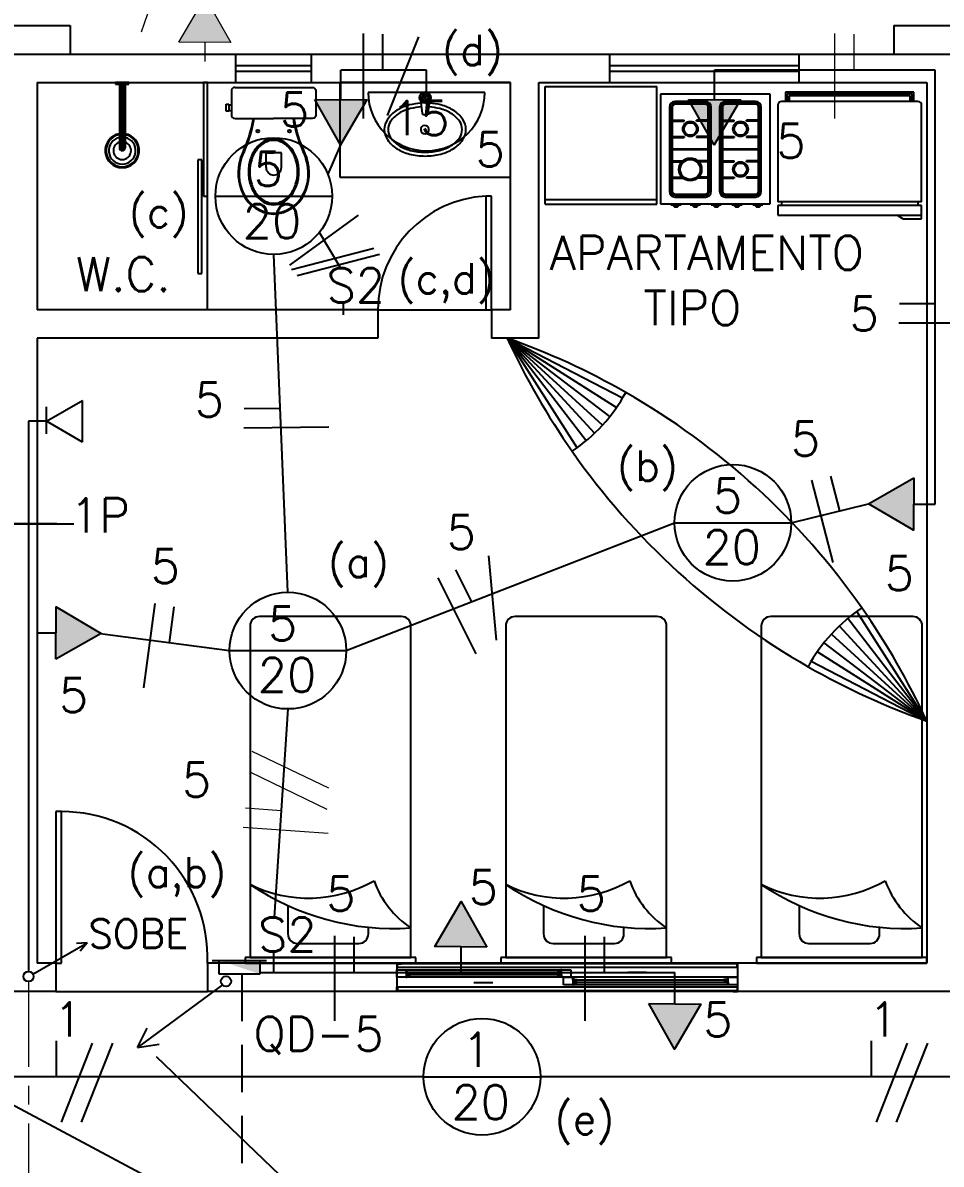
# Model space of a CAD drawing. Extents: x 1.6 to 100.8, y -3.3 to 55.9.
# Drawn here: x 66.76 to 71.61, y 43.85 to 49.87 of the extents above; entities that cross this region are included whole.
import ezdxf

# ---------------------------------------------------------------- set-up
doc = ezdxf.new("R2010")
doc.units = 0
doc.header["$MEASUREMENT"] = 0
doc.linetypes.add('CENTER2', pattern=[1.125, 0.75, -0.125, 0.125, -0.125])
doc.linetypes.add('HIDDEN', pattern=[0.375, 0.25, -0.125])
doc.layers.get('0').update_dxf_attribs({"linetype": 'CONTINUOUS'})
for name, color, linetype in [('2-MATERIAIS', 2, 'CONTINUOUS'), ('FIACAO', 6, 'CONTINUOUS'), ('QUADROS', 30, 'CONTINUOUS'), ('Texto', 2, 'CONTINUOUS'), ('Tub_Eletr_parede', 3, 'CONTINUOUS'), ('Tub_Eletr_piso', 3, 'HIDDEN'), ('Tub_Tel_parede', 230, 'CONTINUOUS'), ('Tub_Tel_piso', 230, 'HIDDEN')]:
    doc.layers.add(name, color=color, linetype=linetype)
doc.styles.add('ROMANS', font='romans.shx')
doc.styles.add('TXT_TEXTO', font='ROMANS.shx')

# ---------------------------------------------------------------- blocks, each defined once
blk = doc.blocks.new('QF')
at = {"layer": 'QUADROS'}
for p, q in [((0.05, 0.2), (0.05, -0.2)), ((-0.05, -0.15), (-0.05, 0.15)), ((-0.05, 0.15), (0.05, 0.15)), ((0.05, -0.15), (-0.05, -0.15))]:
    blk.add_line(p, q, dxfattribs=at)
blk.add_solid([(-0.05, -0.15), (0.05, 0.15), (0.05, -0.15)], dxfattribs=at)

msp = doc.modelspace()

# ---------------------------------------------------------------- linework, layer by layer
at = {"color": 8, "linetype": 'Continuous', "ltscale": 0.5}
for p, q in [((66.5061, 49.8569), (67.0061, 49.8569)), ((67.0061, 49.8569), (67.0061, 49.7069)), ((71.3561, 49.8569), (71.8561, 49.8569)), ((71.3561, 49.8569), (71.3561, 49.7069)), ((65.6311, 49.7069), (67.8811, 49.7069)), ((67.8811, 49.7069), (68.2811, 49.7069)), ((67.8811, 49.5569), (67.8811, 49.7069)), ((68.2811, 49.7069), (69.8564, 49.7069)), ((68.2811, 49.5569), (68.2811, 49.7069)), ((69.8564, 49.7069), (70.8564, 49.7069)), ((69.8564, 49.5569), (69.8564, 49.7069)), ((70.8564, 49.7069), (72.2061, 49.7069)), ((70.8564, 49.5569), (70.8564, 49.7069)), ((67.8811, 49.6469), (68.2811, 49.6469)), ((67.8811, 49.6169), (68.2811, 49.6169)), ((69.8564, 49.6469), (70.8564, 49.6469)), ((69.8564, 49.6169), (70.8564, 49.6169)), ((66.8311, 49.5569), (67.8811, 49.5569)), ((66.8311, 49.5569), (66.8311, 48.3569)), ((67.3161, 49.5569), (67.2461, 49.5569)), ((67.2461, 49.5569), (67.2461, 49.5469)), ((67.2461, 49.5469), (67.3161, 49.5469)), ((67.2475, 49.5469), (67.2475, 49.5569)), ((67.2501, 49.5469), (67.2501, 49.5569)), ((67.2545, 49.5469), (67.2545, 49.5569)), ((67.2615, 49.5469), (67.2615, 49.5569)), ((67.2661, 49.5469), (67.2661, 49.2119)), ((67.2668, 49.5469), (67.2668, 49.2073)), ((67.2684, 49.5469), (67.2684, 49.204)), ((67.2715, 49.5469), (67.2715, 49.2004)), ((67.2725, 49.5469), (67.2725, 49.5569)), ((67.2767, 49.5469), (67.2767, 49.1976)), ((67.2855, 49.5469), (67.2855, 49.1976)), ((67.2897, 49.5469), (67.2897, 49.5569)), ((67.2907, 49.5469), (67.2907, 49.2004)), ((67.2938, 49.5469), (67.2938, 49.204)), ((67.2954, 49.5469), (67.2954, 49.2073)), ((67.2961, 49.5469), (67.2961, 49.2119)), ((67.3007, 49.5469), (67.3007, 49.5569)), ((67.3077, 49.5469), (67.3077, 49.5569)), ((67.3121, 49.5469), (67.3121, 49.5569)), ((67.3147, 49.5469), (67.3147, 49.5569)), ((67.3161, 49.5469), (67.3161, 49.5569)), ((67.7311, 49.5569), (67.7111, 49.5569)), ((67.7111, 49.5569), (67.7111, 48.9569)), ((67.7311, 48.3569), (67.7311, 49.5569)), ((67.7311, 48.9569), (67.7311, 49.5569)), ((67.8811, 49.5569), (68.2811, 49.5569)), ((68.2811, 49.5569), (69.3311, 49.5569)), ((69.3311, 49.5569), (68.4311, 49.5569)), ((68.4311, 49.5569), (68.4311, 49.0569)), ((69.3311, 48.3569), (69.3311, 49.5569)), ((69.3311, 49.0569), (69.3311, 49.5569)), ((69.4811, 49.5569), (69.8564, 49.5569)), ((69.4811, 48.2069), (69.4811, 49.5569)), ((69.5139, 48.9149), (69.5139, 49.5361)), ((69.5139, 49.5361), (70.1039, 49.5361)), ((69.8564, 49.5569), (70.8564, 49.5569)), ((70.1039, 48.9149), (70.1039, 49.5361)), ((70.8564, 49.5569), (71.5311, 49.5569)), ((71.5311, 49.5569), (71.5311, 44.9069)), ((67.8588, 49.5186), (67.8574, 49.5107)), ((67.8574, 49.5107), (67.8574, 49.3869)), ((67.8631, 49.525), (67.8588, 49.5186)), ((67.8696, 49.5293), (67.8631, 49.525)), ((67.8774, 49.5307), (67.8696, 49.5293)), ((67.8774, 49.5307), (68.2848, 49.5307)), ((67.8774, 49.5307), (67.8774, 49.5307)), ((68.2848, 49.5307), (68.2848, 49.5307)), ((68.2848, 49.5307), (68.2926, 49.5293)), ((68.2926, 49.5293), (68.2984, 49.525)), ((68.2984, 49.525), (68.3027, 49.5186)), ((68.3027, 49.5186), (68.3041, 49.5107)), ((68.3041, 49.5107), (68.3041, 49.3869)), ((70.1236, 49.4952, 0.4), (70.1236, 48.9152, 0.4)), ((70.7036, 49.4952, 0.4), (70.1236, 49.4952, 0.4)), ((70.7036, 48.9152, 0.4), (70.7036, 49.4952, 0.4)), ((71.4619, 49.5051, -0.1), (70.7841, 49.5051, -0.1)), ((70.7841, 49.5051, -0.1), (70.7841, 49.4562, -0.1)), ((71.453, 49.4962, -0.1), (70.793, 49.4962, -0.1)), ((70.793, 49.4962, -0.1), (70.793, 49.4562, -0.1)), ((71.4429, 49.4861, -0.1), (70.8031, 49.4861, -0.1)), ((70.8031, 49.4861, -0.1), (70.8031, 49.4562, -0.1)), ((71.4429, 49.4562, -0.1), (71.4429, 49.4861, -0.1)), ((71.453, 49.4562, -0.1), (71.453, 49.4962, -0.1)), ((71.4619, 49.4562, -0.1), (71.4619, 49.5051, -0.1)), ((67.8295, 49.4234), (67.8295, 49.4413)), ((67.8295, 49.4413), (67.8445, 49.4413)), ((67.8295, 49.4055), (67.8295, 49.4234)), ((67.8445, 49.4413), (67.8445, 49.4384)), ((67.8445, 49.4384), (67.8445, 49.4083)), ((67.8445, 49.4384), (67.8574, 49.4384)), ((68.8558, 49.4608), (68.8655, 49.3942)), ((68.8968, 49.3944), (68.9052, 49.459)), ((70.1711, 49.4269, 0.4), (70.1711, 48.9819, 0.4)), ((70.1811, 49.4269, 0.4), (70.1811, 48.9819, 0.4)), ((70.1861, 49.4269, 0.4), (70.1861, 48.9819, 0.4)), ((70.3611, 49.4569, 0.4), (70.2011, 49.4569, 0.4)), ((70.3611, 49.4469, 0.4), (70.2011, 49.4469, 0.4)), ((70.3611, 49.4419, 0.4), (70.2011, 49.4419, 0.4)), ((70.3761, 48.9819, 0.4), (70.3761, 49.4269, 0.4)), ((70.3811, 48.9819, 0.4), (70.3811, 49.4269, 0.4)), ((70.3911, 48.9819, 0.4), (70.3911, 49.4269, 0.4)), ((70.4361, 49.4269, 0.4), (70.4361, 48.9819, 0.4)), ((70.4461, 49.4269, 0.4), (70.4461, 48.9819, 0.4)), ((70.4511, 49.4269, 0.4), (70.4511, 48.9819, 0.4)), ((70.6261, 49.4569, 0.4), (70.4661, 49.4569, 0.4)), ((70.6261, 49.4469, 0.4), (70.4661, 49.4469, 0.4)), ((70.6261, 49.4419, 0.4), (70.4661, 49.4419, 0.4)), ((70.6411, 48.9819, 0.4), (70.6411, 49.4269, 0.4)), ((70.6461, 48.9819, 0.4), (70.6461, 49.4269, 0.4)), ((70.6561, 48.9819, 0.4), (70.6561, 49.4269, 0.4)), ((70.743, 49.4362), (70.743, 48.9262)), ((71.483, 49.4562), (70.763, 49.4562)), ((71.503, 48.9262), (71.503, 49.4362)), ((67.8445, 49.4055), (67.8295, 49.4055)), ((67.8445, 49.4055), (67.8445, 49.4083)), ((67.8445, 49.4083), (67.8574, 49.4083)), ((67.8574, 49.3869), (67.8574, 49.3869)), ((67.8574, 49.3869), (67.8588, 49.379)), ((67.8588, 49.379), (67.8631, 49.3725)), ((67.8631, 49.3725), (67.8696, 49.3683)), ((67.8696, 49.3683), (67.8774, 49.3668)), ((67.8774, 49.3668), (68.0807, 49.3668)), ((67.9784, 49.3661), (67.9786, 49.3668)), ((67.9784, 49.3661), (67.9784, 49.3661)), ((68.2848, 49.3668), (68.0807, 49.3668)), ((68.1831, 49.3661), (68.1829, 49.3668)), ((68.1831, 49.3661), (68.1831, 49.3661)), ((68.2926, 49.3683), (68.2848, 49.3668)), ((68.2984, 49.3725), (68.2926, 49.3683)), ((68.3027, 49.379), (68.2984, 49.3725)), ((68.3041, 49.3869), (68.3027, 49.379)), ((68.3041, 49.3869), (68.3041, 49.3869)), ((68.8734, 49.387), (68.8888, 49.3869)), ((70.1861, 49.3569, 0.4), (70.2487, 49.3569, 0.4)), ((70.2487, 49.3519, 0.4), (70.2487, 49.3569, 0.4)), ((70.3134, 49.3519, 0.4), (70.3134, 49.3569, 0.4)), ((70.3761, 49.3569, 0.4), (70.3134, 49.3569, 0.4)), ((70.4511, 49.3569, 0.4), (70.5137, 49.3569, 0.4)), ((70.5137, 49.3519, 0.4), (70.5137, 49.3569, 0.4)), ((70.5784, 49.3519, 0.4), (70.5784, 49.3569, 0.4)), ((70.6411, 49.3569, 0.4), (70.5784, 49.3569, 0.4)), ((70.1861, 49.3519, 0.4), (70.2487, 49.3519, 0.4)), ((70.3761, 49.3519, 0.4), (70.3134, 49.3519, 0.4)), ((70.4511, 49.3519, 0.4), (70.5137, 49.3519, 0.4)), ((70.6411, 49.3519, 0.4), (70.5784, 49.3519, 0.4)), ((70.1861, 49.2705, 0.4), (70.2487, 49.2705, 0.4)), ((70.1861, 49.2655, 0.4), (70.2487, 49.2655, 0.4)), ((70.2487, 49.2705, 0.4), (70.2487, 49.2655, 0.4)), ((70.3761, 49.2705, 0.4), (70.3134, 49.2705, 0.4)), ((70.3134, 49.2705, 0.4), (70.3134, 49.2655, 0.4)), ((70.3761, 49.2655, 0.4), (70.3134, 49.2655, 0.4)), ((70.4511, 49.2705, 0.4), (70.5137, 49.2705, 0.4)), ((70.4511, 49.2655, 0.4), (70.5137, 49.2655, 0.4)), ((70.5137, 49.2705, 0.4), (70.5137, 49.2655, 0.4)), ((70.5784, 49.2705, 0.4), (70.5784, 49.2655, 0.4)), ((70.6411, 49.2705, 0.4), (70.5784, 49.2705, 0.4)), ((70.6411, 49.2655, 0.4), (70.5784, 49.2655, 0.4)), ((68.0407, 49.1084), (68.0407, 49.1857)), ((68.0407, 49.1857), (68.0815, 49.1857)), ((68.1215, 49.1857), (68.0807, 49.1857)), ((68.1215, 49.1084), (68.1215, 49.1857)), ((70.1861, 49.2069, 0.4), (70.3761, 49.2069, 0.4)), ((70.1861, 49.2019, 0.4), (70.3761, 49.2019, 0.4)), ((70.4511, 49.2069, 0.4), (70.6411, 49.2069, 0.4)), ((70.4511, 49.2019, 0.4), (70.6411, 49.2019, 0.4)), ((67.7011, 49.1481), (67.6811, 49.1481)), ((67.6811, 49.1481), (67.6811, 48.5481)), ((67.7011, 48.5481), (67.7011, 49.1481)), ((70.1861, 49.1434, 0.4), (70.2487, 49.1434, 0.4)), ((70.1861, 49.1384, 0.4), (70.2487, 49.1384, 0.4)), ((70.2487, 49.1384, 0.4), (70.2487, 49.1434, 0.4)), ((70.3134, 49.1384, 0.4), (70.3134, 49.1434, 0.4)), ((70.3761, 49.1434, 0.4), (70.3134, 49.1434, 0.4)), ((70.3761, 49.1384, 0.4), (70.3134, 49.1384, 0.4)), ((70.4511, 49.1434, 0.4), (70.5137, 49.1434, 0.4)), ((70.4511, 49.1384, 0.4), (70.5137, 49.1384, 0.4)), ((70.5137, 49.1384, 0.4), (70.5137, 49.1434, 0.4)), ((70.5784, 49.1384, 0.4), (70.5784, 49.1434, 0.4)), ((70.6411, 49.1434, 0.4), (70.5784, 49.1434, 0.4)), ((70.6411, 49.1384, 0.4), (70.5784, 49.1384, 0.4)), ((68.4311, 49.0569), (69.3311, 49.0569)), ((70.1861, 49.0569, 0.4), (70.2487, 49.0569, 0.4)), ((70.2487, 49.0569, 0.4), (70.2487, 49.0519, 0.4)), ((70.3761, 49.0569, 0.4), (70.3134, 49.0569, 0.4)), ((70.3134, 49.0569, 0.4), (70.3134, 49.0519, 0.4)), ((70.4511, 49.0569, 0.4), (70.5137, 49.0569, 0.4)), ((70.5137, 49.0569, 0.4), (70.5137, 49.0519, 0.4)), ((70.5784, 49.0569, 0.4), (70.5784, 49.0519, 0.4)), ((70.6411, 49.0569, 0.4), (70.5784, 49.0569, 0.4)), ((70.1861, 49.0519, 0.4), (70.2487, 49.0519, 0.4)), ((70.3761, 49.0519, 0.4), (70.3134, 49.0519, 0.4)), ((70.4511, 49.0519, 0.4), (70.5137, 49.0519, 0.4)), ((70.6411, 49.0519, 0.4), (70.5784, 49.0519, 0.4)), ((67.7111, 48.9569), (67.7311, 48.9569)), ((69.2311, 48.9569), (69.2011, 48.9569)), ((69.2011, 48.9569), (69.2011, 48.3569)), ((69.2311, 48.3569), (69.2311, 48.9569)), ((69.5139, 48.9387), (70.1039, 48.9387)), ((70.2011, 48.9669, 0.4), (70.3611, 48.9669, 0.4)), ((70.2011, 48.9619, 0.4), (70.3611, 48.9619, 0.4)), ((70.2011, 48.9519, 0.4), (70.3611, 48.9519, 0.4)), ((70.4661, 48.9669, 0.4), (70.6261, 48.9669, 0.4)), ((70.4661, 48.9619, 0.4), (70.6261, 48.9619, 0.4)), ((70.4661, 48.9519, 0.4), (70.6261, 48.9519, 0.4)), ((69.5139, 48.9149), (70.1039, 48.9149)), ((70.1236, 48.9152, 0.4), (70.7036, 48.9152, 0.4)), ((70.1784, 48.911, 0.4), (70.2322, 48.911, 0.4)), ((70.1888, 48.9088, 0.4), (70.1977, 48.8999, 0.4)), ((70.2219, 48.9088, 0.4), (70.1888, 48.9088, 0.4)), ((70.1977, 48.8999, 0.4), (70.2132, 48.8999, 0.4)), ((70.2132, 48.8999, 0.4), (70.2219, 48.9088, 0.4)), ((70.2811, 48.911, 0.4), (70.335, 48.911, 0.4)), ((70.2915, 48.9088, 0.4), (70.3005, 48.8999, 0.4)), ((70.3246, 48.9088, 0.4), (70.2915, 48.9088, 0.4)), ((70.3005, 48.8999, 0.4), (70.3159, 48.8999, 0.4)), ((70.3159, 48.8999, 0.4), (70.3246, 48.9088, 0.4)), ((70.3911, 48.911, 0.4), (70.445, 48.911, 0.4)), ((70.4015, 48.9088, 0.4), (70.4105, 48.8999, 0.4)), ((70.4346, 48.9088, 0.4), (70.4015, 48.9088, 0.4)), ((70.4105, 48.8999, 0.4), (70.4259, 48.8999, 0.4)), ((70.4259, 48.8999, 0.4), (70.4346, 48.9088, 0.4)), ((70.5011, 48.911, 0.4), (70.555, 48.911, 0.4)), ((70.5115, 48.9088, 0.4), (70.5205, 48.8999, 0.4)), ((70.5446, 48.9088, 0.4), (70.5115, 48.9088, 0.4)), ((70.5205, 48.8999, 0.4), (70.5359, 48.8999, 0.4)), ((70.5359, 48.8999, 0.4), (70.5446, 48.9088, 0.4)), ((70.6111, 48.911, 0.4), (70.665, 48.911, 0.4)), ((70.6215, 48.9088, 0.4), (70.6305, 48.8999, 0.4)), ((70.6546, 48.9088, 0.4), (70.6215, 48.9088, 0.4)), ((70.6305, 48.8999, 0.4), (70.6459, 48.8999, 0.4)), ((70.6459, 48.8999, 0.4), (70.6546, 48.9088, 0.4)), ((71.503, 48.9262), (70.743, 48.9262)), ((71.503, 48.9062), (70.743, 48.9062)), ((70.743, 48.9062), (70.743, 48.8562)), ((70.763, 48.9262), (70.763, 48.9062)), ((71.483, 48.9262), (71.483, 48.9062)), ((71.503, 48.8362), (71.503, 48.9062)), ((70.743, 48.8562), (71.503, 48.8562)), ((71.403, 48.8362), (71.373, 48.8562)), ((71.403, 48.8362), (71.503, 48.8362)), ((67.6811, 48.5481), (67.7011, 48.5481)), ((68.6311, 48.3569), (66.8311, 48.3569)), ((68.6311, 48.3569), (69.2311, 48.3569)), ((68.6311, 48.3569), (68.6311, 48.2069)), ((69.2011, 48.3569), (69.2311, 48.3569)), ((69.3311, 48.3569), (69.2311, 48.3569)), ((69.2311, 48.3569), (69.2311, 48.2069)), ((66.8311, 48.2069), (66.8311, 44.9069)), ((68.6311, 48.2069), (66.8311, 48.2069)), ((69.4811, 48.2069), (69.2311, 48.2069)), ((69.8174, 47.7475), (69.3138, 48.2069)), ((69.856, 47.7927), (69.3138, 48.2069)), ((69.3138, 48.2069), (69.7755, 47.7053)), ((69.7315, 47.6651), (69.3138, 48.2069)), ((69.3138, 48.2069), (69.891, 47.841)), ((69.6843, 47.6282), (69.3138, 48.2069)), ((69.3138, 48.2069), (69.9236, 47.8912)), ((71.5301, 46.185), (71.1599, 46.7633)), ((68.7561, 46.7369), (68.0061, 46.7369)), ((70.1061, 46.7369), (69.3561, 46.7369)), ((71.4561, 46.7369), (70.7061, 46.7369)), ((71.5301, 46.185), (71.1129, 46.7262)), ((67.9561, 46.6869), (67.9561, 44.9369)), ((68.8061, 44.9369), (68.8061, 46.6869)), ((69.3061, 46.6869), (69.3061, 44.9369)), ((70.1561, 44.9369), (70.1561, 46.6869)), ((70.6561, 46.6869), (70.6561, 44.9369)), ((71.0265, 46.6444), (71.5301, 46.185)), ((71.068, 46.687), (71.5301, 46.185)), ((71.5061, 44.9369), (71.5061, 46.6869)), ((71.5301, 46.185), (70.9884, 46.5988)), ((70.9523, 46.5513), (71.5301, 46.185)), ((70.92, 46.5009), (71.5301, 46.185)), ((66.9611, 45.7069), (66.9311, 45.7069)), ((66.9311, 45.7069), (66.9311, 44.9069)), ((66.9611, 44.9069), (66.9611, 45.7069)), ((68.1561, 45.2039), (68.1561, 45.0608)), ((69.5061, 45.2039), (69.5061, 45.0608)), ((70.8561, 45.2039), (70.8561, 45.0608)), ((68.5809, 45.0608), (68.5809, 45.0962)), ((69.9309, 45.0608), (69.9309, 45.0962)), ((71.2809, 45.0608), (71.2809, 45.0962)), ((68.2061, 45.0108), (68.5309, 45.0108)), ((69.5561, 45.0108), (69.8809, 45.0108)), ((70.9061, 45.0108), (71.2309, 45.0108)), ((66.9311, 44.9069), (66.8311, 44.9069)), ((66.9311, 44.9069), (66.9311, 44.7569)), ((66.9311, 44.9069), (66.9611, 44.9069)), ((68.7311, 44.9069), (67.7311, 44.9069)), ((67.7311, 44.9069), (67.7311, 44.7569)), ((68.8311, 44.9369), (67.9311, 44.9369)), ((67.9311, 44.9369), (67.9311, 44.9069)), ((67.9311, 44.9069), (68.8311, 44.9069)), ((67.9561, 44.9369), (68.8061, 44.9369)), ((68.7311, 44.9069), (68.7311, 44.7569)), ((68.7541, 44.9069), (68.7311, 44.9069)), ((68.7311, 44.9069), (68.7311, 44.8839)), ((70.5311, 44.9069), (68.7341, 44.9069)), ((70.5281, 44.9039), (68.7341, 44.9039)), ((68.7341, 44.8839), (68.7341, 44.9039)), ((68.7341, 44.9039), (68.7541, 44.9039)), ((68.7541, 44.9039), (68.7541, 44.9069)), ((68.8311, 44.9069), (68.8311, 44.9369)), ((70.1811, 44.9369), (69.2811, 44.9369)), ((69.2811, 44.9369), (69.2811, 44.9069)), ((69.2811, 44.9069), (70.1811, 44.9069)), ((69.3061, 44.9369), (70.1561, 44.9369)), ((70.1811, 44.9069), (70.1811, 44.9369)), ((70.5081, 44.9039), (70.5081, 44.9069)), ((70.5081, 44.9069), (70.5311, 44.9069)), ((70.5281, 44.9039), (70.5081, 44.9039)), ((70.5281, 44.8839), (70.5281, 44.9039)), ((71.5311, 44.9069), (70.5311, 44.9069)), ((70.5311, 44.9069), (70.5311, 44.7569)), ((70.5311, 44.9069), (70.5311, 44.8839)), ((71.5311, 44.9369), (70.6311, 44.9369)), ((70.6311, 44.9369), (70.6311, 44.9069)), ((70.6311, 44.9069), (71.5311, 44.9069)), ((70.6561, 44.9369), (71.5061, 44.9369)), ((71.5311, 44.9069), (71.5311, 44.9369)), ((68.7311, 44.8839), (68.7341, 44.8839)), ((68.7311, 44.8719), (69.6511, 44.8719)), ((68.7311, 44.8319), (68.7311, 44.8719)), ((68.7311, 44.8719), (68.7811, 44.8719)), ((70.5281, 44.8839), (68.7341, 44.8839)), ((68.7811, 44.8719), (68.7841, 44.8719)), ((68.7811, 44.8569), (68.7811, 44.8719)), ((68.7811, 44.8719), (68.7811, 44.8319)), ((68.7811, 44.8569), (68.7811, 44.8469)), ((69.6011, 44.8569), (68.7811, 44.8569)), ((68.8041, 44.8569), (68.7811, 44.8569)), ((68.7811, 44.8469), (69.6011, 44.8469)), ((68.8041, 44.8469), (68.7811, 44.8469)), ((68.7811, 44.8469), (68.7811, 44.8319)), ((68.7841, 44.8719), (68.7841, 44.8599)), ((68.7841, 44.8599), (68.8041, 44.8599)), ((68.7841, 44.8319), (68.7841, 44.8439)), ((68.7841, 44.8439), (68.8041, 44.8439)), ((68.8041, 44.8599), (68.8041, 44.8569)), ((68.8041, 44.8439), (68.8041, 44.8469)), ((69.5981, 44.8599), (69.5781, 44.8599)), ((69.5781, 44.8599), (69.5781, 44.8569)), ((69.5781, 44.8569), (69.6011, 44.8569)), ((69.5781, 44.8439), (69.5781, 44.8469)), ((69.5781, 44.8469), (69.6011, 44.8469)), ((69.5981, 44.8439), (69.5781, 44.8439)), ((69.6011, 44.8719), (69.5981, 44.8719)), ((69.5981, 44.8719), (69.5981, 44.8599)), ((69.5981, 44.8319), (69.5981, 44.8439)), ((69.6011, 44.8569), (69.6011, 44.8719)), ((69.6011, 44.8319), (69.6011, 44.8719)), ((69.6011, 44.8719), (69.6511, 44.8719)), ((69.6011, 44.8469), (69.6011, 44.8569)), ((69.6011, 44.8469), (69.6011, 44.8319)), ((69.6511, 44.8719), (69.6511, 44.8319)), ((70.0007, 44.8577), (69.9507, 44.8577)), ((70.0507, 44.8577), (70.0007, 44.8577)), ((70.5311, 44.8839), (70.5281, 44.8839)), ((70.5311, 44.8319), (68.7311, 44.8319)), ((68.7811, 44.8319), (68.7311, 44.8319)), ((68.7311, 44.7799), (68.7341, 44.7799)), ((68.7311, 44.7569), (68.7311, 44.7799)), ((70.5281, 44.7799), (68.7341, 44.7799)), ((68.7341, 44.7799), (68.7341, 44.7599)), ((68.7811, 44.8319), (68.7841, 44.8319)), ((69.1375, 44.805), (69.1875, 44.805)), ((69.1875, 44.805), (69.2375, 44.805)), ((69.6011, 44.8319), (69.5981, 44.8319)), ((69.6511, 44.8319), (69.6011, 44.8319)), ((69.6111, 44.7919), (69.6111, 44.8319)), ((69.6111, 44.8319), (69.6611, 44.8319)), ((70.5311, 44.7919), (69.6111, 44.7919)), ((69.6611, 44.7919), (69.6111, 44.7919)), ((69.6611, 44.8319), (69.6641, 44.8319)), ((69.6611, 44.8169), (69.6611, 44.8319)), ((69.6611, 44.8319), (69.6611, 44.7919)), ((69.6611, 44.8169), (69.6611, 44.8069)), ((70.4811, 44.8169), (69.6611, 44.8169)), ((69.6841, 44.8169), (69.6611, 44.8169)), ((69.6611, 44.8069), (70.4811, 44.8069)), ((69.6841, 44.8069), (69.6611, 44.8069)), ((69.6611, 44.8069), (69.6611, 44.7919)), ((69.6611, 44.7919), (69.6641, 44.7919)), ((69.6641, 44.8319), (69.6641, 44.8199)), ((69.6641, 44.8199), (69.6841, 44.8199)), ((69.6641, 44.7919), (69.6641, 44.8039)), ((69.6641, 44.8039), (69.6841, 44.8039)), ((69.6841, 44.8199), (69.6841, 44.8169)), ((69.6841, 44.8039), (69.6841, 44.8069)), ((70.4781, 44.8199), (70.4581, 44.8199)), ((70.4581, 44.8199), (70.4581, 44.8169)), ((70.4581, 44.8169), (70.4811, 44.8169)), ((70.4581, 44.8039), (70.4581, 44.8069)), ((70.4581, 44.8069), (70.4811, 44.8069)), ((70.4781, 44.8039), (70.4581, 44.8039)), ((70.4811, 44.8319), (70.4781, 44.8319)), ((70.4781, 44.8319), (70.4781, 44.8199)), ((70.4781, 44.7919), (70.4781, 44.8039)), ((70.4811, 44.7919), (70.4781, 44.7919)), ((70.4811, 44.8169), (70.4811, 44.8319)), ((70.4811, 44.7919), (70.4811, 44.8319)), ((70.4811, 44.8319), (70.5311, 44.8319)), ((70.4811, 44.8069), (70.4811, 44.8169)), ((70.4811, 44.8069), (70.4811, 44.7919)), ((70.5311, 44.7919), (70.4811, 44.7919)), ((70.5311, 44.7799), (70.5281, 44.7799)), ((70.5281, 44.7799), (70.5281, 44.7599)), ((70.5311, 44.8319), (70.5311, 44.7919)), ((70.5311, 44.7569), (70.5311, 44.7799)), ((66.9311, 44.7569), (66.5811, 44.7569)), ((66.9311, 44.7569), (67.7311, 44.7569)), ((68.7311, 44.7569), (67.7311, 44.7569)), ((68.7541, 44.7569), (68.7311, 44.7569)), ((70.5281, 44.7599), (68.7341, 44.7599)), ((68.7341, 44.7599), (68.7541, 44.7599)), ((70.5281, 44.7569), (68.7341, 44.7569)), ((68.7541, 44.7599), (68.7541, 44.7569)), ((70.5281, 44.7599), (70.5081, 44.7599)), ((70.5081, 44.7599), (70.5081, 44.7569)), ((70.5081, 44.7569), (70.5311, 44.7569)), ((72.6811, 44.7569), (70.5311, 44.7569))]:
    msp.add_line(p, q, dxfattribs=at)
at = {"color": 171}
for q in [(66.1929, 44.4294), (67.4624, 44.4126)]:
    msp.add_line((69.0157, 42.9234), q, dxfattribs=at)
at = {"color": 8, "linetype": 'Continuous', "ltscale": 0.5}
for centre, radius in [((68.8811, 49.4769), 0.03), ((68.8811, 49.4769), 0.0261), ((68.8811, 49.4769), 0.0151), ((68.8811, 49.4769), 0.00444), ((67.997, 49.2999), 0.00752), ((68.1652, 49.2999), 0.00752), ((70.2811, 49.3112, 0.4), 0.04), ((70.2811, 49.3112, 0.4), 0.033), ((70.5461, 49.3112, 0.4), 0.04), ((70.5461, 49.3112, 0.4), 0.033), ((70.2811, 49.0976, 0.4), 0.06), ((70.2811, 49.0976, 0.4), 0.053), ((70.5461, 49.0976, 0.4), 0.04), ((70.5461, 49.0976, 0.4), 0.033)]:
    msp.add_circle(centre, radius, dxfattribs=at)
for centre, radius, start, end in [((68.855, 49.492), 0.0151, 270, 30), ((68.855, 49.4619), 0.0151, 330, 90), ((68.8811, 49.507), 0.0151, 210, 330), ((68.9072, 49.492), 0.0151, 150, 270), ((68.9072, 49.4619), 0.0151, 90, 210), ((68.8559, 49.208), 0.2372, 104.24882, 121.51159), ((68.8559, 49.208), 0.2172, 104.24882, 121.51159), ((68.883, 49.0995), 0.3489, 94.15013, 104.16933), ((68.8857, 49.0864), 0.3423, 94.20481, 104.06872), ((68.8811, 49.4468), 0.0151, 30, 150), ((68.8807, 49.1103), 0.318, 75.75118, 86.33479), ((68.8783, 49.0986), 0.3499, 75.83714, 85.84591), ((68.9056, 49.208), 0.2172, 58.48841, 75.75118), ((68.9056, 49.208), 0.2372, 58.48841, 75.75118), ((70.2011, 49.4269, 0.4), 0.03, 90, 180), ((70.2011, 49.4269, 0.4), 0.02, 90, 180), ((70.2011, 49.4269, 0.4), 0.015, 90, 180), ((70.3611, 49.4269, 0.4), 0.03, 0, 90), ((70.3611, 49.4269, 0.4), 0.02, 0, 90), ((70.3611, 49.4269, 0.4), 0.015, 0, 90), ((70.4661, 49.4269, 0.4), 0.03, 90, 180), ((70.4661, 49.4269, 0.4), 0.02, 90, 180), ((70.4661, 49.4269, 0.4), 0.015, 90, 180), ((70.6261, 49.4269, 0.4), 0.03, 0, 90), ((70.6261, 49.4269, 0.4), 0.02, 360, 90), ((70.6261, 49.4269, 0.4), 0.015, 0, 90), ((70.763, 49.4362), 0.02, 90, 180), ((71.483, 49.4362), 0.02, 0, 90), ((67.2224, 49.4972), 0.7626, 339.69088, 350.16298), ((67.2224, 49.4972), 0.7673, 339.69088, 350.16298), ((68.9391, 49.4972), 0.7673, 189.83702, 200.30912), ((68.9391, 49.4972), 0.7626, 189.83702, 200.30912), ((68.7609, 49.3083), 0.0957, 145.95593, 180), ((68.8181, 49.2696), 0.1648, 121.51159, 145.95593), ((68.8181, 49.2696), 0.1448, 121.51159, 145.95593), ((68.8734, 49.395), 0.008, 185.23118, 269.96934), ((68.8888, 49.3949), 0.008, 269.96934, 355.87254), ((68.9434, 49.2696), 0.1448, 34.04407, 58.48841), ((68.9434, 49.2696), 0.1648, 34.04407, 58.48841), ((69.0006, 49.3083), 0.0957, 0, 34.04407), ((68.7609, 49.3083), 0.0957, 180, 214.04407), ((68.7609, 49.3083), 0.0757, 145.95593, 180), ((68.7609, 49.3083), 0.0757, 180, 214.04407), ((68.8791, 49.3078), 0.0218, 139.23397, 319.23397), ((68.8791, 49.3078), 0.0218, 319.23397, 139.23397), ((69.0006, 49.3083), 0.0757, 0, 34.04407), ((69.0006, 49.3083), 0.0757, 325.95593, 360), ((69.0006, 49.3083), 0.0957, 325.95593, 360), ((67.2811, 49.1969), 0.09, 99.59407, 80.40593), ((67.2811, 49.1969), 0.0854, 100.80692, 79.19308), ((67.2811, 49.1969), 0.0709, 102.20911, 77.79089), ((67.2811, 49.1969), 0.0469, 108.64821, 71.35179), ((68.0991, 49.1214), 0.142, 118.37615, 142.51776), ((68.0987, 49.1206), 0.1345, 118.37615, 142.51776), ((68.0807, 49.1554), 0.1034, 90, 118.37615), ((68.0807, 49.154), 0.0966, 90, 118.37615), ((68.0807, 49.1554), 0.1034, 61.62385, 90), ((68.0807, 49.154), 0.0966, 61.62385, 90), ((68.0628, 49.1206), 0.1345, 37.48224, 61.62385), ((68.0624, 49.1214), 0.142, 37.48224, 61.62385), ((68.8181, 49.347), 0.1648, 214.04407, 238.48841), ((68.8181, 49.347), 0.1448, 214.04407, 238.48841), ((68.9434, 49.347), 0.1448, 301.51159, 325.95593), ((68.9434, 49.347), 0.1648, 301.51159, 325.95593), ((67.2811, 49.2165), 0.0157, 197.12694, 342.87306), ((67.2811, 49.2137), 0.0151, 186.75622, 353.24378), ((67.2811, 49.2273), 0.0215, 225.64197, 314.35803), ((67.2811, 49.2119), 0.015, 180, 0), ((41.2681, 60.2694), 28.863, 337.3538, 337.51832), ((42.7062, 59.6706), 27.3099, 337.35144, 337.52574), ((68.128, 49.0992), 0.1784, 142.51776, 162.37842), ((68.127, 49.0989), 0.1702, 142.51776, 162.37842), ((68.0345, 49.0989), 0.1702, 17.62158, 37.48224), ((68.0335, 49.0992), 0.1784, 17.62158, 37.48224), ((93.4553, 59.6706), 27.3099, 202.47426, 202.64856), ((94.8934, 60.2694), 28.863, 202.48168, 202.6462), ((68.8559, 49.4086), 0.2372, 238.48841, 255.75118), ((68.8559, 49.4086), 0.2172, 238.48841, 255.75118), ((68.8807, 49.5064), 0.338, 255.75118, 270), ((68.8807, 49.5064), 0.318, 255.75118, 270), ((68.8807, 49.5064), 0.318, 270, 284.24882), ((68.8807, 49.5064), 0.338, 270, 284.24882), ((68.9056, 49.4086), 0.2172, 284.24882, 301.51159), ((68.9056, 49.4086), 0.2372, 284.24882, 301.51159), ((68.1482, 49.0776), 0.2549, 162.09039, 205.44583), ((68.1445, 49.0774), 0.2467, 161.86702, 205.76246), ((68.1735, 49.0848), 0.2261, 162.37842, 180), ((68.1716, 49.0848), 0.2169, 162.37842, 180), ((67.9899, 49.0848), 0.2169, 0, 17.62158), ((67.988, 49.0848), 0.2261, 0, 17.62158), ((68.017, 49.0774), 0.2467, 334.23754, 18.13298), ((68.0133, 49.0776), 0.2549, 334.55417, 17.90961), ((68.1735, 49.0848), 0.2261, 180, 197.62158), ((68.1716, 49.0848), 0.2169, 180, 197.62158), ((68.0811, 49.1084), 0.0404, 180, 0), ((67.9899, 49.0848), 0.2169, 342.37842, 0), ((67.988, 49.0848), 0.2261, 342.37842, 0), ((68.128, 49.0703), 0.1784, 197.62158, 217.48224), ((68.127, 49.0706), 0.1702, 197.62158, 217.48224), ((68.0345, 49.0706), 0.1702, 322.51776, 342.37842), ((68.0335, 49.0703), 0.1784, 322.51776, 342.37842), ((68.089, 49.0506), 0.1898, 205.76246, 267.20811), ((68.089, 49.0506), 0.1851, 205.76246, 267.20811), ((68.0991, 49.0482), 0.142, 217.48224, 241.62385), ((68.0987, 49.0489), 0.1345, 217.48224, 241.62385), ((68.0724, 49.0506), 0.1851, 272.79189, 334.23754), ((68.0724, 49.0506), 0.1898, 272.79189, 334.23754), ((68.0628, 49.0489), 0.1345, 298.37615, 322.51776), ((68.0624, 49.0482), 0.142, 298.37615, 322.51776), ((69.2319, 48.3569), 0.6008, 92.9376, 180), ((70.2011, 48.9819, 0.4), 0.03, 180, 270), ((70.2011, 48.9819, 0.4), 0.02, 180, 270), ((70.2011, 48.9819, 0.4), 0.015, 180, 270), ((70.3611, 48.9819, 0.4), 0.03, 270, 0), ((70.3611, 48.9819, 0.4), 0.02, 270, 0), ((70.3611, 48.9819, 0.4), 0.015, 270, 0), ((70.4661, 48.9819, 0.4), 0.03, 180, 270), ((70.4661, 48.9819, 0.4), 0.02, 180, 270), ((70.4661, 48.9819, 0.4), 0.015, 180, 270), ((70.6261, 48.9819, 0.4), 0.015, 270, 0), ((70.6261, 48.9819, 0.4), 0.02, 270, 0), ((70.6261, 48.9819, 0.4), 0.03, 270, 0), ((68.0807, 49.0142), 0.1034, 241.62385, 270), ((68.0807, 49.0156), 0.0966, 241.62385, 270), ((68.0807, 49.0156), 0.0966, 270, 298.37615), ((68.0807, 49.0142), 0.1034, 270, 298.37615), ((68.027, 44.5708), 3.8571, 60.25838, 70.51033), ((72.817, 49.8211), 3.8571, 204.73957, 214.99153), ((69.1629, 48.3446), 0.886, 303.89891, 331.351), ((68.027, 44.5708), 3.8571, 34.99153, 60.25838), ((72.817, 49.8211), 3.8571, 214.99153, 240.25838), ((71.681, 46.0473), 0.886, 123.89891, 151.351), ((68.027, 44.5708), 3.8571, 24.73957, 34.99153), ((68.0061, 46.6869), 0.05, 90, 180), ((68.7561, 46.6869), 0.05, 360, 90), ((69.3561, 46.6869), 0.05, 90, 180), ((70.1061, 46.6869), 0.05, 0, 90), ((70.7061, 46.6869), 0.05, 90, 180), ((71.4561, 46.6869), 0.05, 0, 90), ((72.817, 49.8211), 3.8571, 240.25838, 250.51033), ((66.9611, 44.9364), 0.7706, 357.81062, 90), ((68.266, 45.9447), 0.6947, 243.50878, 299.77524), ((68.7163, 46.4437), 1.3543, 235.85456, 273.80423), ((69.0837, 45.5107), 0.502, 199.67399, 236.43082), ((69.616, 45.9447), 0.6947, 243.50878, 299.77524), ((70.0663, 46.4437), 1.3543, 235.85456, 273.80423), ((70.4337, 45.5107), 0.502, 199.67399, 236.43082), ((70.966, 45.9447), 0.6947, 243.50878, 299.77524), ((71.4163, 46.4437), 1.3543, 235.85456, 273.80423), ((71.7837, 45.5107), 0.502, 199.67399, 236.43082), ((68.2061, 45.2039), 0.05, 172.39713, 180), ((69.5561, 45.2039), 0.05, 172.39713, 180), ((70.9061, 45.2039), 0.05, 172.39713, 180), ((68.2061, 45.0608), 0.05, 180, 270), ((68.5309, 45.0608), 0.05, 270, 0), ((69.5561, 45.0608), 0.05, 180, 270), ((69.8809, 45.0608), 0.05, 270, 0), ((70.9061, 45.0608), 0.05, 180, 270), ((71.2309, 45.0608), 0.05, 270, 0)]:
    msp.add_arc(centre, radius, start, end, dxfattribs=at)
at = {"layer": '2-MATERIAIS', "color": 4, "lineweight": 15}
msp.add_line((67.7176, 49.768), (67.7176, 49.668), dxfattribs=at)
at = {"layer": '2-MATERIAIS', "color": 4}
for p, q in [((68.4357, 49.4656), (68.4357, 49.5656)), ((70.4087, 49.4656), (70.4087, 49.5656)), ((71.4612, 47.3307), (71.5612, 47.3307)), ((66.9315, 46.6499), (66.8315, 46.6499)), ((69.0695, 44.9929), (69.0695, 44.8929)), ((70.1991, 44.6921), (70.1991, 44.7921))]:
    msp.add_line(p, q, dxfattribs=at)
at = {"layer": '2-MATERIAIS', "linetype": 'Continuous'}
for p, q in [((69.196, 49.5045), (68.5798, 49.5045)), ((67.773, 48.9569), (68.3892, 48.9569)), ((70.198, 47.2319), (70.8142, 47.2319)), ((67.848, 46.5569), (68.4642, 46.5569)), ((68.873, 44.3069), (69.4892, 44.3069))]:
    msp.add_line(p, q, dxfattribs=at)
at = {"layer": '2-MATERIAIS', "color": 21}
for p, q in [((66.8813, 47.7688), (67.0714, 47.8766)), ((67.0714, 47.6571), (67.0714, 47.8766)), ((66.8813, 47.7017), (66.8813, 47.8445)), ((66.8813, 47.7688), (66.7859, 47.7688)), ((67.0714, 47.6571), (66.8813, 47.7688))]:
    msp.add_line(p, q, dxfattribs=at)
at = {"layer": '2-MATERIAIS', "color": 4, "lineweight": 15}
msp.add_lwpolyline([(67.8554, 49.7669), (67.5797, 49.7691), (67.7194, 50.0067)], close=True, dxfattribs=at)
at = {"layer": '2-MATERIAIS', "color": 4}
for points in [[(68.2979, 49.4667), (68.5736, 49.4646), (68.4339, 49.2269)], [(70.2709, 49.4667), (70.5465, 49.4646), (70.4068, 49.2269)], [(71.4622, 47.4685), (71.4601, 47.1929), (71.2224, 47.3325)], [(66.9304, 46.5121), (66.9326, 46.7877), (67.1702, 46.6481)], [(69.2074, 44.9919), (68.9317, 44.994), (69.0714, 45.2317)], [(70.0613, 44.6931), (70.3369, 44.691), (70.1973, 44.4534)]]:
    msp.add_lwpolyline(points, close=True, dxfattribs=at)
at = {"layer": '2-MATERIAIS', "linetype": 'Continuous'}
for centre in [(68.0811, 48.9569), (70.5061, 47.2319), (68.1561, 46.5569), (69.1811, 44.3069)]:
    msp.add_circle(centre, 0.3081, dxfattribs=at)
msp.add_arc((68.8879, 49.5045), 0.3081, 180, 0, dxfattribs=at)
at = {"layer": '2-MATERIAIS', "color": 4, "lineweight": 15}
msp.add_solid([(67.8554, 49.7669), (67.7194, 50.0067), (67.5797, 49.7691)], dxfattribs=at)
at = {"layer": '2-MATERIAIS', "color": 4}
for points in [[(68.2979, 49.4667), (68.4339, 49.2269), (68.5736, 49.4646)], [(70.2709, 49.4667), (70.4068, 49.2269), (70.5465, 49.4646)], [(71.4622, 47.4685), (71.2224, 47.3325), (71.4601, 47.1929)], [(66.9304, 46.5121), (67.1702, 46.6481), (66.9326, 46.7877)], [(69.2074, 44.9919), (69.0714, 45.2317), (68.9317, 44.994)], [(70.0613, 44.6931), (70.1973, 44.4534), (70.3369, 44.691)]]:
    msp.add_solid(points, dxfattribs=at)
at = {"layer": 'FIACAO', "lineweight": 15}
for p, q in [((67.5266, 50.246), (67.3818, 49.8216)), ((71.0426, 49.8145), (71.0426, 49.3661)), ((71.1445, 49.8108), (71.1445, 49.6213)), ((67.9658, 46.0264), (68.3697, 45.8316)), ((67.9577, 45.9153), (68.3616, 45.7205)), ((67.9316, 45.7264), (68.1207, 45.7127)), ((67.9206, 45.6249), (68.3679, 45.5926))]:
    msp.add_line(p, q, dxfattribs=at)
at = {"layer": 'FIACAO'}
for p, q in [((68.5539, 49.8145), (68.5539, 49.3661)), ((68.6558, 49.8108), (68.6558, 49.6213)), ((68.8461, 49.7984), (68.681, 49.3815)), ((68.5265, 48.8556), (68.164, 48.5917)), ((68.609, 48.6801), (68.1748, 48.5682)), ((68.6392, 48.6477), (68.205, 48.5358)), ((71.3854, 48.3888), (71.575, 48.3888)), ((71.3818, 48.2869), (71.8302, 48.2869)), ((67.9257, 47.8355), (68.1152, 47.8373)), ((67.923, 47.7336), (68.3714, 47.7377)), ((70.922, 47.4564), (71.0339, 47.0221)), ((71.0217, 47.4783), (71.069, 47.2947)), ((66.9356, 47.2255), (66.4872, 47.2255)), ((66.5766, 47.2255), (67.025, 47.2255)), ((69.2161, 47.0579), (69.2552, 46.6112)), ((69.0404, 46.9838), (69.1253, 46.8143)), ((68.9476, 46.9414), (69.1484, 46.5405)), ((67.4537, 46.8049), (67.3927, 46.3606)), ((67.5542, 46.7874), (67.5284, 46.5996)), ((68.4026, 45.0502), (68.4026, 44.6018)), ((68.5046, 45.0465), (68.5046, 44.857)), ((69.7247, 45.0502), (69.7247, 44.6018)), ((69.8266, 45.0465), (69.8266, 44.857)), ((66.9328, 44.4965), (66.9328, 44.3069)), ((67.1231, 44.4841), (66.958, 44.0672)), ((67.2296, 44.4841), (67.0645, 44.0672)), ((71.237, 44.4965), (71.237, 44.3069)), ((71.4273, 44.4841), (71.2622, 44.0672)), ((71.5338, 44.4841), (71.3687, 44.0672))]:
    msp.add_line(p, q, dxfattribs=at)
at = {"layer": 'Texto', "color": 4}
for p, q in [((66.8096, 44.8491), (67.0964, 45.0136)), ((67.0964, 45.0136), (67.0393, 45.011)), ((67.0964, 45.0136), (67.0598, 44.9697)), ((67.8105, 44.7915), (67.3623, 44.4612)), ((67.3623, 44.4612), (67.4124, 44.564)), ((67.3623, 44.4612), (67.4754, 44.4786))]:
    msp.add_line(p, q, dxfattribs=at)
for centre in [(66.7859, 44.8364), (67.8292, 44.8108)]:
    msp.add_circle(centre, 0.0269, dxfattribs=at)
at = {"layer": 'Tub_Eletr_parede'}
for p, q in [((68.8879, 49.6213), (68.4357, 49.6213)), ((68.4357, 49.5656), (68.4357, 49.6213)), ((68.8879, 49.5045), (68.8879, 49.6213)), ((71.575, 49.6213), (70.4087, 49.6213)), ((70.4087, 49.5656), (70.4087, 49.6213)), ((71.575, 47.3307), (71.575, 49.6213)), ((68.4339, 49.2269), (68.3669, 49.072)), ((68.4374, 48.5724), (68.3223, 48.7652)), ((68.1561, 46.865), (68.0811, 48.6488)), ((68.4477, 48.3953), (68.4477, 48.3298)), ((70.8142, 47.2319), (71.2224, 47.3325)), ((71.5612, 47.3307), (71.575, 47.3307)), ((68.4642, 46.5569), (70.198, 47.2319)), ((67.1653, 46.6481), (67.848, 46.5569)), ((68.1561, 46.2488), (68.0836, 45.1496)), ((68.0803, 44.968), (68.0803, 44.857)), ((68.007, 44.857), (70.1991, 44.857)), ((69.0695, 44.8929), (69.0695, 44.857)), ((70.1991, 44.7921), (70.1991, 44.857)), ((68.873, 44.3069), (64.6392, 44.3069)), ((73.723, 44.3069), (69.4892, 44.3069))]:
    msp.add_line(p, q, dxfattribs=at)
at = {"layer": 'Tub_Eletr_piso'}
msp.add_line((67.912, 44.8499), (67.912, 43.1959), dxfattribs=at)
at = {"layer": 'Tub_Tel_parede'}
msp.add_line((66.7859, 47.7688), (66.7859, 44.8633), dxfattribs=at)
at = {"layer": 'Tub_Tel_piso', "linetype": 'CENTER2', "lineweight": 15, "ltscale": 0.6}
msp.add_line((66.7859, 44.8096), (66.7859, 43.1959), dxfattribs=at)

# ---------------------------------------------------------------- block references
at = {"layer": 'QUADROS', "xscale": 0.7168000000000013, "yscale": 0.7167999999999994, "zscale": 0.7168, "rotation": 89.99999999999999}
msp.add_blockref('QF', (67.9003, 44.8852), dxfattribs=at)

# ---------------------------------------------------------------- texts
at = {"color": 8, "linetype": 'Continuous', "ltscale": 0.5, "style": 'ROMANS'}
for s, p in [('APARTAMENTO', (69.5388, 48.5673)), ('W.C.', (67.0363, 48.4546)), ('TIPO', (70.0338, 48.2757))]:
    msp.add_text(s, height=0.18, dxfattribs=at).set_placement(p)
at = {"layer": 'Texto', "color": 4, "style": 'TXT_TEXTO'}
for s, height, p in [('(d)', 0.16, (68.9699, 49.6475)), ('(c)', 0.16, (67.3159, 48.7917)), ('(c,d)', 0.16, (68.735, 48.4421)), ('S2', 0.18, (68.3604, 48.3957)), ('(b)', 0.16, (69.8945, 47.453)), ('(a)', 0.16, (68.3677, 46.9446)), ('(a,b)', 0.16, (67.3099, 45.3072)), ('S2', 0.18, (67.9986, 44.9683)), ('(e)', 0.16, (69.5647, 44.0029))]:
    msp.add_text(s, height=height, dxfattribs=at).set_placement(p)
at = {"layer": 'Texto', "style": 'TXT_TEXTO'}
for s, height, p in [('5', 0.18, (68.1138, 49.3235)), ('15', 0.18, (68.7008, 49.2791)), ('5', 0.18, (70.7356, 49.158)), ('5', 0.18, (69.1471, 49.1138)), ('5', 0.18, (67.9757, 49.0101)), ('20', 0.18, (67.9177, 48.7337)), ('5', 0.18, (71.1224, 48.2463)), ('5', 0.18, (67.6639, 47.7918)), ('5', 0.18, (70.8124, 47.5862)), ('5', 0.18, (70.4007, 47.2851)), ('1P', 0.18, (67.0056, 47.181)), ('5', 0.18, (68.9943, 47.0929)), ('20', 0.18, (70.346, 47.0129)), ('5', 0.18, (67.4317, 46.9128)), ('5', 0.18, (71.308, 46.8754)), ('5', 0.18, (68.0507, 46.6101)), ('20', 0.18, (67.9968, 46.3384)), ('5', 0.18, (66.9464, 46.2318)), ('5', 0.18, (67.5965, 45.7856)), ('5', 0.18, (69.1106, 45.2183)), ('5', 0.18, (68.3586, 45.1834)), ('5', 0.18, (69.6807, 45.1834)), ('SOBE', 0.15, (67.1029, 44.9881)), ('1', 0.18, (66.9186, 44.5196)), ('5', 0.18, (70.3495, 44.5196)), ('1', 0.18, (71.2228, 44.5196)), ('1', 0.18, (69.0757, 44.3601)), ('20', 0.18, (69.0206, 44.0822))]:
    msp.add_text(s, height=height, dxfattribs=at).set_placement(p)
at = {"layer": 'Texto', "color": 30, "lineweight": 15, "style": 'TXT_TEXTO'}
msp.add_text('QD-5', height=0.18, dxfattribs=at).set_placement((67.9745, 44.4438))

doc.saveas('drawing.dxf')
